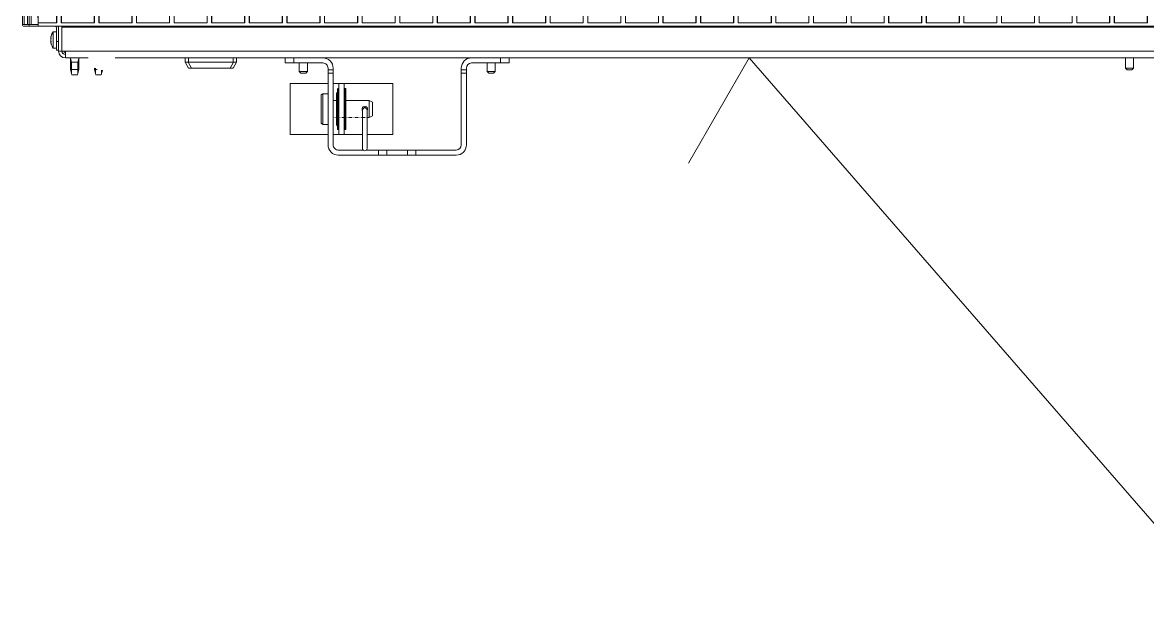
# Model space of a CAD drawing. Header units: millimetres. Extents: x -9498 to 115159, y -2045 to 31741.
# Drawn here: x 44879 to 46194, y 1772 to 2441 of the extents above; entities that cross this region are included whole.
import ezdxf

# ---------------------------------------------------------------- set-up
doc = ezdxf.new("R2010")
doc.units = ezdxf.units.MM
doc.linetypes.add('PDF_IMPORT', pattern=[1, 0.8, -0.2])
doc.layers.add('PDF5_Geometry', color=7, linetype='Continuous')
doc.layers.add('PISMO-R', color=6, linetype='Continuous', lineweight=9)
doc.layers.add('TENKE', color=7, linetype='Continuous', lineweight=9)

# ---------------------------------------------------------------- blocks, each defined once
blk = doc.blocks.new('pohlad vonkajšia')
at = {"layer": 'PDF5_Geometry', "lineweight": 13}
for points in [[(15997.76, 2112.13), (15997.05, 2112.13), (15996.76, 2112.13), (15996.76, 2765.84)], [(15997.76, 2765.84), (15997.76, 2112.13), (15999.74, 2112.13), (16000.45, 2112.13), (16000.74, 2112.13), (16001.04, 2112.13), (16001.75, 2112.13), (16005.87, 2112.13), (16001.75, 2112.13), (16001.75, 2765.84)], [(15999.74, 2112.13), (15999.74, 2765.84)], [(16005.89, 2111.3), (16005.63, 2120.33), (16005.58, 2120.38), (16005.58, 2747.84), (16005.63, 2750.3), (16005.82, 2750.09), (16005.82, 2747.47), (16005.63, 2747.3), (16005.63, 2123.41), (16005.93, 2113.41), (16005.93, 2113.15), (16005.93, 2113.05), (16005.93, 2111.24)], [(16016.78, 2749.99), (16016.78, 2113.05), (16005.93, 2113.05)], [(16016.71, 2749.99), (16016.71, 2113.15), (16016.78, 2113.05)], [(16038.78, 2749.99), (16038.78, 2113.05), (16019.38, 2113.05), (16019.38, 2749.99)], [(16019.38, 2113.05), (16019.48, 2113.15), (16019.48, 2749.99)], [(16038.67, 2749.99), (16038.67, 2113.15), (16038.78, 2113.05)], [(16060.76, 2749.99), (16060.76, 2113.05), (16041.36, 2113.05), (16041.36, 2749.99)], [(16041.36, 2113.05), (16041.47, 2113.15), (16041.47, 2749.99)], [(16060.76, 2113.05), (16060.66, 2113.15), (16060.66, 2749.99)], [(16082.73, 2749.99), (16082.73, 2113.05), (16063.34, 2113.05), (16063.34, 2749.99)], [(16063.47, 2749.99), (16063.47, 2113.15), (16063.34, 2113.05)], [(16082.64, 2749.99), (16082.64, 2113.15), (16082.73, 2113.05)], [(16104.71, 2749.99), (16104.71, 2113.05), (16085.34, 2113.05), (16085.34, 2749.99)], [(16085.34, 2113.05), (16085.41, 2113.15), (16085.41, 2749.99)], [(16104.71, 2113.05), (16104.6, 2113.15), (16104.6, 2749.99)], [(16126.67, 2749.99), (16126.67, 2113.05), (16107.29, 2113.05), (16107.29, 2749.99)], [(16107.29, 2113.05), (16107.41, 2113.15), (16107.41, 2749.99)], [(16126.59, 2749.99), (16126.59, 2113.15), (16126.67, 2113.05)], [(16148.65, 2749.99), (16148.65, 2113.05), (16129.29, 2113.05), (16129.29, 2749.99)], [(16129.39, 2749.99), (16129.39, 2113.15), (16129.29, 2113.05)], [(16148.55, 2749.99), (16148.55, 2113.15), (16148.65, 2113.05)], [(16170.64, 2749.99), (16170.64, 2113.05), (16151.27, 2113.05), (16151.27, 2749.99)], [(16151.27, 2113.05), (16151.38, 2113.15), (16151.38, 2749.99)], [(16170.64, 2113.05), (16170.53, 2113.15), (16170.53, 2749.99)], [(16192.64, 2749.99), (16192.64, 2113.05), (16173.24, 2113.05), (16173.24, 2749.99)], [(16173.34, 2749.99), (16173.34, 2113.15), (16173.24, 2113.05)], [(16192.53, 2749.99), (16192.53, 2113.15), (16192.64, 2113.05)], [(16214.62, 2749.99), (16214.62, 2113.05), (16195.22, 2113.05), (16195.22, 2749.99)], [(16195.22, 2113.05), (16195.32, 2113.15), (16195.32, 2749.99)], [(16214.51, 2749.99), (16214.51, 2113.15), (16214.62, 2113.05)], [(16236.58, 2749.99), (16236.58, 2113.05), (16217.18, 2113.05), (16217.18, 2749.99)], [(16217.18, 2113.05), (16217.29, 2113.15), (16217.29, 2749.99)], [(16236.5, 2749.99), (16236.5, 2113.15), (16236.58, 2113.05)], [(16258.55, 2749.99), (16258.55, 2113.05), (16239.17, 2113.05), (16239.17, 2749.99)], [(16239.27, 2749.99), (16239.27, 2113.15), (16239.17, 2113.05)], [(16258.44, 2749.99), (16258.44, 2113.15), (16258.55, 2113.05)], [(16280.53, 2749.99), (16280.53, 2113.05), (16261.17, 2113.05), (16261.17, 2749.99)], [(16261.17, 2113.05), (16261.25, 2113.15), (16261.25, 2749.99)], [(16280.43, 2749.99), (16280.43, 2113.15), (16280.53, 2113.05)], [(16302.51, 2749.99), (16302.51, 2113.05), (16283.13, 2113.05), (16283.13, 2749.99)], [(16283.13, 2113.05), (16283.23, 2113.15), (16283.23, 2749.99)], [(16302.41, 2749.99), (16302.41, 2113.15), (16302.51, 2113.05)], [(16324.49, 2749.99), (16324.49, 2113.05), (16305.11, 2113.05), (16305.11, 2749.99)], [(16324.39, 2113.15), (16305.11, 2113.05), (16305.22, 2113.15), (16305.32, 2749.99)], [(16324.39, 2749.99), (16324.39, 2113.15), (16324.49, 2113.05)], [(16346.48, 2749.99), (16346.48, 2113.05), (16327.09, 2113.05), (16327.09, 2749.99)], [(16327.09, 2113.05), (16327.2, 2113.15), (16327.2, 2749.99)], [(16346.39, 2749.99), (16346.39, 2113.15), (16346.48, 2113.05)], [(16368.46, 2749.99), (16368.46, 2113.05), (16349.08, 2113.05), (16349.08, 2749.99)], [(16349.08, 2113.05), (16349.18, 2113.15), (16349.18, 2749.99)], [(16368.35, 2749.99), (16368.35, 2113.15), (16368.46, 2113.05)], [(16390.42, 2749.99), (16390.42, 2113.05), (16371.06, 2113.05), (16371.06, 2749.99)], [(16371.06, 2113.05), (16371.16, 2113.15), (16371.16, 2749.99)], [(16390.32, 2749.99), (16390.32, 2113.15), (16390.42, 2113.05)], [(16412.4, 2749.99), (16412.4, 2113.05), (16393.04, 2113.05), (16393.04, 2749.99)], [(16393.04, 2113.05), (16393.14, 2113.15), (16393.14, 2749.99)], [(16412.3, 2749.99), (16412.3, 2113.15), (16412.4, 2113.05)], [(16434.39, 2749.99), (16434.39, 2113.05), (16415.02, 2113.05), (16415.02, 2749.99)], [(16415.02, 2113.05), (16415.09, 2113.15), (16415.09, 2749.99)], [(16434.28, 2749.99), (16434.28, 2113.15), (16434.39, 2113.05)], [(16456.37, 2749.99), (16456.37, 2113.05), (16436.97, 2113.05), (16436.97, 2749.99)], [(16456.26, 2113.15), (16436.97, 2113.05), (16437.07, 2113.15), (16437.18, 2749.99)], [(16456.26, 2749.99), (16456.26, 2113.15), (16456.37, 2113.05)], [(16478.35, 2749.99), (16478.35, 2113.05), (16458.97, 2113.05), (16458.97, 2749.99)], [(16458.97, 2113.05), (16459.07, 2113.15), (16459.07, 2749.99)], [(16478.25, 2749.99), (16478.25, 2113.15), (16478.35, 2113.05)], [(16500.33, 2749.99), (16500.33, 2113.05), (16480.95, 2113.05), (16480.95, 2749.99)], [(16480.95, 2113.05), (16481.06, 2113.15), (16481.06, 2749.99)], [(16500.23, 2749.99), (16500.23, 2113.15), (16500.33, 2113.05)], [(16502.93, 2749.99), (16502.93, 2113.05), (16522.32, 2113.05)], [(16502.93, 2113.05), (16503.04, 2113.15), (16503.04, 2749.99)], [(16632.21, 2749.99), (16632.21, 2113.05), (16612.83, 2113.05)], [(16632.21, 2113.05), (16632.1, 2113.15), (16632.1, 2749.99)], [(16654.19, 2749.99), (16654.19, 2113.05), (16634.81, 2113.05), (16634.81, 2749.99)], [(16634.81, 2113.05), (16634.9, 2113.15), (16634.9, 2749.99)], [(16654.09, 2749.99), (16654.09, 2113.15), (16654.19, 2113.05)], [(16522.32, 2669.91), (16524.92, 2669.91), (16524.98, 2669.91), (16524.92, 2113.05), (16524.98, 2113.15), (16524.98, 2669.91), (16525.09, 2669.91)], [(16544.07, 2669.91), (16544.18, 2669.91), (16544.18, 2113.15), (16524.98, 2113.15)], [(16544.18, 2669.91), (16544.28, 2669.91), (16544.28, 2113.05), (16544.18, 2113.15)], [(16544.28, 2669.91), (16546.86, 2669.91), (16546.97, 2669.91), (16546.86, 2113.05), (16546.97, 2113.15), (16546.97, 2669.91), (16547.07, 2669.91)], [(16566.05, 2669.91), (16566.16, 2669.91), (16566.16, 2113.15), (16546.97, 2113.15)], [(16566.16, 2669.91), (16566.26, 2669.91), (16566.26, 2113.05), (16566.16, 2113.15)], [(16588.04, 2669.91), (16588.14, 2669.91), (16588.14, 2113.15), (16588.24, 2113.05), (16568.85, 2113.05)], [(16588.14, 2669.91), (16588.24, 2669.91), (16588.24, 2113.05)], [(16588.24, 2669.91), (16590.83, 2669.91), (16590.93, 2669.91), (16590.83, 2113.05), (16590.93, 2113.15), (16590.93, 2669.91), (16591.04, 2669.91)], [(15996.76, 2112.13), (15996.76, 2112.13)], [(15997.76, 2111.12), (15997.76, 2111.12)], [(16015.72, 2111.12), (16000.74, 2111.12)], [(16005.93, 2111.24), (16005.89, 2111.3), (16005.93, 2111.24)], [(16016.71, 2113.15), (16005.93, 2113.15)], [(16675.72, 2111.24), (16005.93, 2111.24), (16675.72, 2111.24)], [(16010.73, 2111.12), (16010.73, 2111.12)], [(16038.67, 2113.15), (16019.48, 2113.15)], [(16019.83, 2111.12), (16019.83, 2111.12)], [(16019.83, 2110.62), (17115.5, 2110.62)], [(16060.66, 2113.15), (16041.47, 2113.15)], [(16082.64, 2113.15), (16063.47, 2113.15)], [(16104.6, 2113.15), (16085.41, 2113.15)], [(16126.59, 2113.15), (16107.41, 2113.15)], [(16148.55, 2113.15), (16129.39, 2113.15)], [(16170.53, 2113.15), (16151.38, 2113.15)], [(16192.53, 2113.15), (16173.34, 2113.15)], [(16214.51, 2113.15), (16195.32, 2113.15)], [(16236.5, 2113.15), (16217.29, 2113.15)], [(16258.44, 2113.15), (16239.27, 2113.15)], [(16280.43, 2113.15), (16261.25, 2113.15)], [(16302.41, 2113.15), (16283.23, 2113.15)], [(16346.39, 2113.15), (16327.2, 2113.15)], [(16368.35, 2113.15), (16349.18, 2113.15)], [(16390.32, 2113.15), (16371.16, 2113.15)], [(16412.3, 2113.15), (16393.14, 2113.15)], [(16434.28, 2113.15), (16415.09, 2113.15)], [(16478.25, 2113.15), (16459.07, 2113.15)], [(16500.23, 2113.15), (16481.06, 2113.15)], [(16522.21, 2113.15), (16503.04, 2113.15)], [(16524.92, 2113.05), (16544.28, 2113.05)], [(16546.86, 2113.05), (16566.26, 2113.05)], [(16588.14, 2113.15), (16568.95, 2113.15)], [(16590.83, 2113.05), (16610.23, 2113.05)], [(16610.12, 2113.15), (16590.93, 2113.15)], [(16632.1, 2113.15), (16612.93, 2113.15)], [(16654.09, 2113.15), (16634.9, 2113.15)], [(16013.49, 2104.17), (16013.29, 2104.17), (16013.35, 2104.2), (16013.38, 2104.22), (16013.4, 2104.29), (16013.45, 2104.33), (16013.49, 2104.33), (16013.49, 2104.31), (16013.49, 2104.24), (16013.49, 2104.2), (16013.49, 2104.12), (16013.45, 2104.07), (16013.45, 2104.03), (16013.4, 2103.89), (16013.38, 2103.77), (16013.35, 2103.6), (16013.29, 2103.46), (16013.29, 2103.3), (16013.28, 2103.16), (16013.29, 2102.97), (16013.29, 2102.85), (16013.29, 2102.83), (16013.35, 2102.66), (16013.38, 2102.52), (16013.4, 2102.37), (16013.45, 2102.25), (16013.49, 2102.16), (16013.49, 2102.11), (16013.49, 2102.04), (16013.49, 2102), (16013.49, 2101.93), (16013.45, 2101.93), (16013.4, 2102), (16013.38, 2102.04), (16013.35, 2102.07), (16013.29, 2102.12), (16013.28, 2102.06), (16013.29, 2101.95), (16013.29, 2101.83), (16013.29, 2101.81), (16013.35, 2101.62), (16013.38, 2101.41), (16013.4, 2101.21), (16013.45, 2101.01), (16013.49, 2100.98), (16013.49, 2100.93), (16013.49, 2100.91)], [(16016.71, 2107.91), (16014.75, 2107.91), (16014.75, 2107.9), (16016.71, 2107.9), (16014.75, 2107.9), (16014.75, 2106.48), (16014.75, 2103.15), (16014.75, 2099.78), (16014.75, 2098.4), (16016.71, 2098.4)], [(16014.75, 2107.9), (16014.75, 2107.9)], [(16017.82, 2105.56), (16017.72, 2105.56)], [(16019.83, 2105.56), (16019.83, 2105.56)], [(16019.83, 2105.54), (16019.83, 2105.54)], [(16019.83, 2105.54), (16019.83, 2105.54)], [(16013.49, 2102.12), (16013.29, 2102.12)], [(16017.72, 2100.74), (16017.82, 2100.74)], [(16019.83, 2100.74), (16019.83, 2100.74)], [(16021.81, 2096.65), (17113.49, 2096.65)], [(16024.82, 2092.64), (16024.82, 2085.86), (16025.57, 2082.66), (16026.04, 2082.66), (16027.2, 2082.66), (16028.36, 2082.66), (16028.86, 2082.66), (16029.61, 2085.86), (16029.61, 2092.64)], [(16025.43, 2083.26), (16025.43, 2090.16), (16024.82, 2092.26)], [(16029, 2083.26), (16029, 2090.16), (16029.61, 2092.26)], [(16093.86, 2090.11), (16093.58, 2090.09), (16095.59, 2086.66), (16093.86, 2086.66), (16091.86, 2090.09), (16091.86, 2090.11), (16091.86, 2092.64)], [(16093.86, 2092.64), (16093.86, 2090.11), (16119.81, 2090.11), (16119.81, 2092.64)], [(16121.78, 2092.64), (16121.78, 2090.11), (16121.78, 2090.09), (16119.81, 2086.66), (16118.06, 2086.66), (16095.59, 2086.66)], [(16155.35, 2089.66), (16151.83, 2089.66), (16150.35, 2089.66), (16150.35, 2092.64)], [(16281.12, 2092.64), (16281.12, 2089.66), (16279.68, 2089.66), (16276.14, 2089.66)], [(16641.29, 2092.64), (16641.29, 2086.66), (16642.3, 2085.66), (16643.68, 2085.66), (16645.07, 2085.66), (16646.08, 2086.66), (16646.08, 2092.64)], [(16024.82, 2090.16), (16029.61, 2090.16)], [(16029.61, 2085.86), (16028.91, 2085.86), (16027.2, 2085.86), (16025.52, 2085.86), (16024.82, 2085.86)], [(16038.78, 2086.64), (16038.78, 2085.86), (16039.54, 2082.66), (16040.01, 2082.66), (16041.17, 2082.66), (16042.35, 2082.66), (16042.82, 2082.66), (16043.48, 2085.43)], [(16040.39, 2085.86), (16039.23, 2085.86), (16038.78, 2085.86)], [(16039.39, 2083.26), (16039.39, 2086.64)], [(16042.97, 2083.26), (16042.97, 2085.43)], [(16093.58, 2090.09), (16091.86, 2090.09)], [(16118.06, 2086.66), (16120.07, 2090.09), (16119.81, 2090.11)], [(16121.78, 2090.09), (16120.07, 2090.09)], [(16158.43, 2089.66), (16158.43, 2084.67), (16159.44, 2083.66), (16160.84, 2083.66), (16162.25, 2083.66), (16163.22, 2084.67), (16163.22, 2089.66)], [(16158.43, 2084.67), (16159.65, 2084.67), (16162.04, 2084.67), (16163.22, 2084.67)], [(16175.3, 2085.66), (16178.32, 2085.66)], [(16253.19, 2085.66), (16256.17, 2085.66)], [(16268.26, 2089.66), (16268.26, 2084.67), (16269.26, 2083.66), (16270.65, 2083.66), (16272.03, 2083.66), (16273.06, 2084.67), (16273.06, 2089.66)], [(16268.26, 2084.67), (16269.47, 2084.67), (16271.86, 2084.67), (16273.06, 2084.67)], [(16641.29, 2086.66), (16642.47, 2086.66), (16644.86, 2086.66), (16646.08, 2086.66)], [(16175.3, 2077.68), (16168.11, 2077.68), (16161.92, 2077.68), (16157.17, 2077.68), (16154.2, 2077.68), (16153.18, 2077.68), (16153.18, 2047.74), (16154.2, 2047.74), (16157.17, 2047.74), (16161.92, 2047.74), (16168.11, 2047.74), (16175.3, 2047.74)], [(16178.32, 2047.74), (16179.63, 2047.74), (16180.97, 2047.74), (16181.61, 2047.74), (16181.61, 2077.68), (16184.68, 2077.68), (16184.68, 2047.74), (16181.61, 2047.74)], [(16181.61, 2077.68), (16180.97, 2077.68), (16179.63, 2077.68), (16178.32, 2077.68)], [(16198.18, 2047.74), (16204.37, 2047.74), (16209.12, 2047.74), (16212.1, 2047.74), (16213.11, 2047.74), (16213.11, 2077.68), (16211.79, 2077.68), (16207.87, 2077.68), (16201.81, 2077.68), (16194.04, 2077.68), (16185.3, 2077.68), (16184.68, 2077.68)], [(16175.3, 2071.7), (16172.3, 2071.7), (16171.33, 2070.97), (16171.33, 2069.86), (16171.33, 2066.85), (16171.33, 2062.72), (16171.33, 2058.56), (16171.33, 2055.51), (16171.33, 2054.43), (16172.3, 2053.72), (16175.3, 2053.72)], [(16172.3, 2053.72), (16172.3, 2054.88), (16172.3, 2058.18), (16172.3, 2062.72), (16172.3, 2067.19), (16172.3, 2070.47), (16172.3, 2071.7)], [(16180.21, 2053.74), (16180.21, 2054.95), (16180.21, 2058.21), (16180.21, 2062.72), (16180.21, 2067.17), (16180.21, 2070.47), (16180.21, 2071.67)], [(16180.9, 2050.93), (16180.9, 2052.51), (16180.9, 2056.83), (16180.9, 2062.72), (16180.9, 2068.6), (16180.9, 2072.91), (16180.9, 2074.49)], [(16185.68, 2074.49), (16185.68, 2073.33), (16185.68, 2070.05), (16185.68, 2065.32), (16185.68, 2060.07), (16185.68, 2055.37), (16185.68, 2052.09), (16185.68, 2050.93)], [(16180.21, 2067.68), (16178.32, 2067.68)], [(16199.26, 2067.68), (16201.27, 2066.71), (16201.27, 2065.51), (16201.27, 2062.72), (16201.27, 2059.86), (16201.27, 2058.7), (16199.26, 2057.73), (16199.26, 2059.15), (16199.26, 2062.72), (16199.26, 2066.24), (16199.26, 2067.68), (16185.68, 2067.68)], [(16195.37, 2061.9), (16195.32, 2062.01), (16195.17, 2062.51), (16195.22, 2063.03), (16195.43, 2063.55), (16195.81, 2063.95), (16196.78, 2064.26), (16197.28, 2064.18), (16197.75, 2063.93), (16198.1, 2063.55), (16198.3, 2063.07), (16198.37, 2062.55), (16198.18, 2061.92)], [(16198.18, 2062.51), (16196.78, 2063.88), (16195.37, 2062.51)], [(16195.37, 2062.86), (16195.37, 2062.51), (16195.37, 2061.35), (16195.37, 2058.18), (16195.37, 2053.62), (16195.37, 2048.56), (16195.37, 2044.01), (16195.37, 2040.84), (16195.37, 2039.73)], [(16198.18, 2039.73), (16198.18, 2040.84), (16198.18, 2044.01), (16198.18, 2048.56), (16198.18, 2053.62), (16198.18, 2058.18), (16198.18, 2061.35), (16198.18, 2062.51), (16198.18, 2062.86)], [(16195.37, 2047.74), (16190.43, 2047.74), (16185.3, 2047.74), (16184.68, 2047.74)], [(16204.75, 2038.74), (16208.27, 2038.74), (16209.76, 2038.74), (16210.89, 2038.74), (16213.91, 2038.74), (16217.58, 2038.74), (16220.6, 2038.74), (16221.73, 2038.74), (16223.18, 2038.74), (16226.72, 2038.74)], [(16209.76, 2038.74), (16209.76, 2035.76)], [(16221.73, 2035.76), (16221.73, 2038.74)], [(16226.72, 2035.76), (16223.18, 2035.76), (16221.73, 2035.76), (16220.6, 2035.76), (16217.58, 2035.76), (16213.91, 2035.76), (16210.89, 2035.76), (16209.76, 2035.76), (16208.27, 2035.76), (16204.75, 2035.76)]]:
    blk.add_lwpolyline(points, dxfattribs=at)
for points in [[(16000.74, 2765.84), (16000.74, 2112.13), (16000.74, 2111.12), (15997.76, 2111.12), (16010.73, 2111.12), (16015.79, 2111.12, -0.417221), (16016.71, 2110.12), (16016.71, 2102.14)], [(16017.72, 2102.14), (16017.72, 2110.12, 0.146059), (16017.46, 2111.12), (16017.82, 2111.24), (16017.82, 2096.65), (16019.83, 2096.65), (16019.83, 2111.24), (16019.83, 2110.93), (16019.83, 2110.62), (16019.83, 2096.65), (16021.81, 2096.65), (16021.81, 2093.82), (16021.81, 2092.64), (16035.07, 2092.64)], [(16050.98, 2092.64), (17113.49, 2092.64), (17113.49, 2093.82), (17113.49, 2096.65), (17115.5, 2096.65), (17115.5, 2110.62), (17115.5, 2110.91), (17115.5, 2111.23), (17115.5, 2096.65), (17117.51, 2096.65), (17117.51, 2111.12), (17117.79, 2111.12), (17118.81, 2111.23, 0.136441), (17118.5, 2110.12), (17118.5, 2108.12)], [(16014.75, 2107.9, 0.09613), (16013.49, 2105.37, -0.092102), (16014.75, 2107.9, 0.090119), (16013.45, 2105.24), (16013.4, 2105.05), (16013.38, 2104.85), (16013.35, 2104.66), (16013.29, 2104.48), (16013.29, 2104.33), (16013.28, 2104.22), (16013.29, 2104.17)], [(16175.3, 2083.66), (16175.3, 2085.08), (16175.3, 2085.66), (16175.3, 2086.66, 0.416192), (16172.3, 2089.66), (16155.35, 2089.66), (16155.35, 2092.64)], [(16172.3, 2092.64, -0.414014), (16178.32, 2086.66), (16178.32, 2085.66), (16178.32, 2085.08), (16178.32, 2083.66)], [(16253.19, 2083.66), (16253.19, 2085.08), (16253.19, 2085.66), (16253.19, 2086.66, -0.415217), (16259.17, 2092.64)], [(16276.14, 2092.64), (16276.14, 2089.66), (16259.17, 2089.66, 0.41185), (16256.17, 2086.66), (16256.17, 2085.66), (16256.17, 2085.08), (16256.17, 2083.66)], [(16195.77, 2038.74), (16181.32, 2038.74, -0.416179), (16178.32, 2041.74), (16178.32, 2083.66), (16175.3, 2083.66), (16175.3, 2041.74, 0.415104), (16181.32, 2035.76), (16204.75, 2035.76), (16204.75, 2038.74), (16197.75, 2038.74)]]:
    blk.add_lwpolyline(points, format="xyb", dxfattribs=at)
for points in [[(16522.32, 2113.05), (16522.32, 2669.91), (16522.21, 2669.91), (16522.21, 2113.15)], [(16568.95, 2113.15), (16568.85, 2113.05), (16568.85, 2669.91), (16568.95, 2669.91)], [(16610.23, 2113.05), (16610.23, 2669.91), (16610.12, 2669.91), (16610.12, 2113.15)], [(16612.93, 2113.15), (16612.83, 2113.05), (16612.83, 2669.91), (16612.93, 2669.91)], [(16013.45, 2105.24), (16013.49, 2105.28), (16013.49, 2105.33), (16013.49, 2105.31), (16013.45, 2105.26)], [(16017.72, 2105.54), (16017.82, 2105.54)], [(16013.29, 2102.14), (16013.49, 2102.14)], [(16017.72, 2102.14), (16017.72, 2097.15), (16016.71, 2097.15), (16016.71, 2102.14)], [(16181.51, 2062.72), (16181.51, 2068.7), (16181.51, 2073.07), (16181.51, 2074.7), (16181.11, 2074.7), (16181.11, 2073.49), (16181.11, 2070.16), (16181.11, 2065.37), (16181.11, 2060.03), (16181.11, 2055.23), (16181.11, 2051.9), (16181.11, 2050.72), (16181.51, 2050.72), (16181.51, 2052.32), (16181.51, 2056.72)], [(16185.49, 2062.72), (16185.49, 2068.7), (16185.49, 2073.07), (16185.49, 2074.7), (16184.89, 2074.7), (16184.89, 2073.49), (16184.89, 2070.16), (16184.89, 2065.37), (16184.89, 2060.03), (16184.89, 2055.23), (16184.89, 2051.9), (16184.89, 2050.72), (16185.49, 2050.72), (16185.49, 2052.32), (16185.49, 2056.72)]]:
    blk.add_lwpolyline(points, close=True, dxfattribs=at)
blk.add_lwpolyline([(16250.19, 2038.74), (16226.72, 2038.74), (16226.72, 2035.76), (16250.19, 2035.76, 0.415225), (16256.17, 2041.74), (16256.17, 2083.66), (16253.19, 2083.66), (16253.19, 2041.74, -0.409671)], format="xyb", close=True, dxfattribs=at)
at = {"layer": 'PDF5_Geometry', "linetype": 'PDF_IMPORT', "lineweight": 13, "ltscale": 0.022008}
blk.add_lwpolyline([(16178.32, 2057.73), (16199.26, 2057.73)], dxfattribs=at)
at = {"layer": 'PDF5_Geometry', "lineweight": 13}
for centre, radius, start, end in [((15997.75, 2112.12), 0.995, 179.40857, 270.59148), ((16021.82, 2096.64), 4, 179.96993, 269.78155), ((16021.89, 2096.64), 2.01, 179.83674, 267.64626)]:
    blk.add_arc(centre, radius, start, end, dxfattribs=at)
for points in [[(16013.49, 2100.93), (16013.78, 2099.97), (16014.2, 2099.11), (16014.75, 2098.4)], [(16019.83, 2096.65), (16019.83, 2095.54), (16020.7, 2094.64), (16021.81, 2094.64)], [(16020.85, 2096.65), (16020.85, 2096.13), (16021.29, 2095.68), (16021.81, 2095.64)], [(16180.9, 2072.67), (16180.48, 2072.53), (16180.21, 2072.12), (16180.21, 2071.67)], [(16181.11, 2074.7), (16181, 2074.7), (16180.9, 2074.59), (16180.9, 2074.49)], [(16181.61, 2074.66), (16181.56, 2074.68), (16181.54, 2074.7), (16181.51, 2074.7)], [(16184.89, 2074.7), (16184.78, 2074.7), (16184.68, 2074.59), (16184.68, 2074.49)], [(16185.68, 2074.49), (16185.68, 2074.59), (16185.6, 2074.7), (16185.49, 2074.7)], [(16180.21, 2053.74), (16180.21, 2053.27), (16180.5, 2052.89), (16180.9, 2052.72)], [(16180.9, 2050.93), (16180.9, 2050.83), (16181, 2050.72), (16181.11, 2050.72)], [(16181.51, 2050.72), (16181.54, 2050.72), (16181.56, 2050.74), (16181.61, 2050.76)], [(16184.68, 2050.93), (16184.68, 2050.83), (16184.78, 2050.72), (16184.89, 2050.72)], [(16185.49, 2050.72), (16185.6, 2050.72), (16185.68, 2050.83), (16185.68, 2050.93)], [(16195.37, 2039.73), (16195.37, 2038.97), (16196.02, 2038.35), (16196.78, 2038.35)], [(16196.78, 2038.35), (16197.54, 2038.35), (16198.18, 2038.97), (16198.18, 2039.73)]]:
    blk.add_open_spline(points, degree=3, dxfattribs=at)

msp = doc.modelspace()

# ---------------------------------------------------------------- linework, layer by layer
at = {"layer": 'PISMO-R', "color": 0}
msp.add_line((46273.817, 1772.148, -0.773), (45728.12, 2399.788, -0.773), dxfattribs=at)
at = {"layer": 'TENKE', "ltscale": 50}
msp.add_line((45728.12, 2399.788, -0.773), (45657.516, 2276.582, -0.773), dxfattribs=at)

# ---------------------------------------------------------------- block references
at = {"xscale": 2, "yscale": 2, "zscale": 2}
msp.add_blockref('pohlad vonkajšia', (12885.43, -1785.495, -0.773), dxfattribs=at)

doc.saveas('drawing.dxf')
